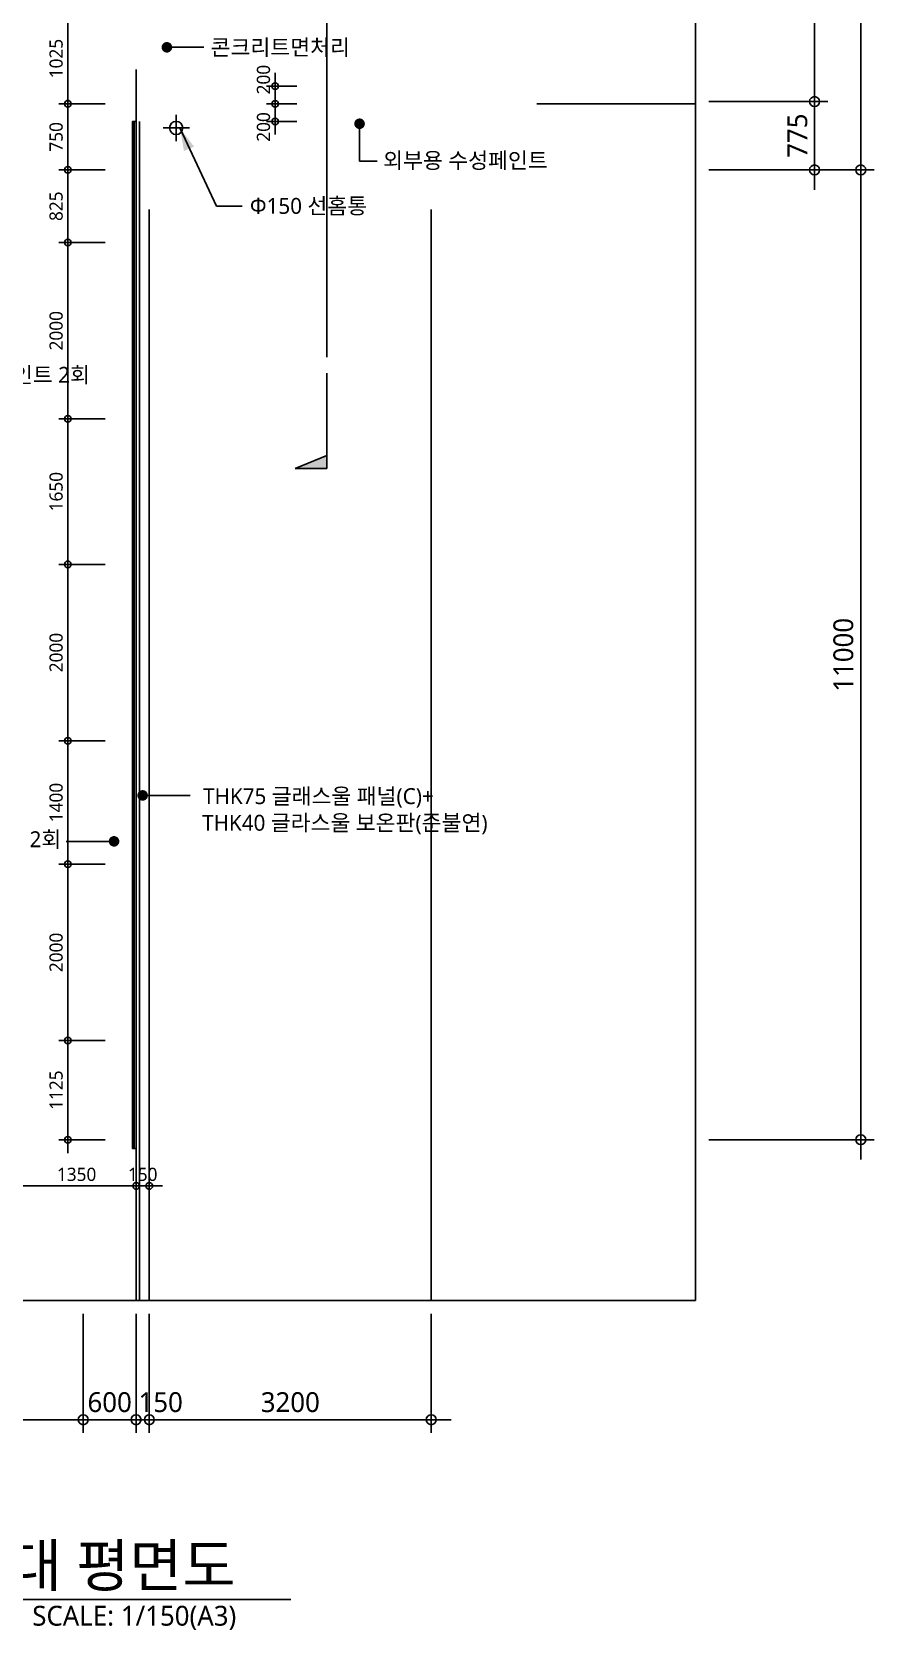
# Model space of a CAD drawing. Header units: millimetres. Extents: x -65167 to 413267, y -17142 to 66587.
# Drawn here: x 141031 to 150587, y 2627 to 20752 of the extents above; entities that cross this region are included whole.
import ezdxf
from ezdxf.enums import TextEntityAlignment as Align

# ---------------------------------------------------------------- set-up
doc = ezdxf.new("R2010")
doc.units = ezdxf.units.MM
doc.header["$LTSCALE"] = 75
doc.header["$MEASUREMENT"] = 0
doc.header["$PDSIZE"] = -10
doc.linetypes.add('CENTER', pattern=[2, 1.25, -0.25, 0.25, -0.25])
doc.layers.get('0').update_dxf_attribs({"linetype": 'CONTINUOUS'})
doc.layers.get('Defpoints').update_dxf_attribs({"color": 171, "linetype": 'CONTINUOUS'})
for name, color, linetype in [('CEN(ST)', 1, 'CENTER'), ('INS', 251, 'BATTING'), ('LED', 7, 'CONTINUOUS'), ('NDIM', 7, 'CONTINUOUS'), ('SYM', 7, 'CONTINUOUS'), ('TEXT', 3, 'CONTINUOUS'), ('TEXT(MIN)', 7, 'CONTINUOUS'), ('홈통', 6, 'CONTINUOUS')]:
    doc.layers.add(name, color=color, linetype=linetype)
doc.styles.add('CGS', font='cgse', dxfattribs={"bigfont": 'cgs'})
doc.styles.add('나눔바른고딕', font='NanumBarunGothic.ttf')
doc.linetypes.add('BATTING', pattern='A,0.0001,-0.1,[134,ltypeshp.shx,S=0.1,R=0,X=-0.1,Y=0],-0.2,[134,ltypeshp.shx,S=0.1,R=180,X=0.1,Y=0],-0.1', length=0.4001)
doc.dimstyles.new('NDIM 1200', dxfattribs={"dimscale": 75, "dimtxt": 3, "dimasz": 1, "dimexe": 2, "dimexo": 2, "dimgap": 1, "dimtad": 1, "dimdec": 0, "dimdsep": 46, "dimtxsty": 'CGS', "dimblk": 'DOT0', "dimcen": 1, "dimdle": 8, "dimclrd": 256, "dimclre": 256, "dimclrt": 256, "dimadec": 0, "dimazin": 0, "dimtfac": 1, "dimtdec": 0, "dimtix": 1, "dimtmove": 2, "dimatfit": 3, "dimldrblk": 'DOT0', "dimfxl": 1, "dimtolj": 1, "dimtzin": 0, "dimlwd": -1, "dimlwe": -1, "dimarcsym": 0})

# ---------------------------------------------------------------- blocks, each defined once
blk = doc.blocks.new('DOT0')
blk.add_line((-3, 0), (3, 0))
at = {"color": 6}
blk.add_circle((0, 0), 0.75, dxfattribs=at)
blk = doc.blocks.new('*D308')
at = {"layer": 'Defpoints', "color": 0, "ltscale": 0.4, "transparency": 16777216}
for p in [(130613, 6362), (141613, 6362), (130613, 5012)]:
    blk.add_point(p, dxfattribs=at)
at = {"layer": 'NDIM', "ltscale": 0.4, "transparency": 16777216}
for p, q in [((130613, 6212), (130613, 4862)), ((141613, 6212), (141613, 4862)), ((141538, 5012), (130688, 5012))]:
    blk.add_line(p, q, dxfattribs=at)
at = {"layer": 'NDIM', "ltscale": 0.4, "transparency": 16777216, "xscale": 75, "yscale": 75, "zscale": 75, "rotation": 180}
blk.add_blockref('DOT0', (130613, 5012), dxfattribs=at)
at = {"layer": 'NDIM', "ltscale": 0.4, "transparency": 16777216, "xscale": 75, "yscale": 75, "zscale": 75}
blk.add_blockref('DOT0', (141613, 5012), dxfattribs=at)
at = {"layer": 'NDIM', "ltscale": 0.4, "transparency": 16777216, "insert": (136113, 5210), "char_height": 225, "attachment_point": 5, "style": '나눔바른고딕'}
blk.add_mtext('\\A1;11000', dxfattribs=at)
blk = doc.blocks.new('*D310')
at = {"layer": 'Defpoints', "color": 0, "ltscale": 0.4, "transparency": 16777216}
for p in [(142213, 6362), (142363, 6362), (142363, 5012)]:
    blk.add_point(p, dxfattribs=at)
at = {"layer": 'NDIM', "ltscale": 0.4, "transparency": 16777216}
for p, q in [((142213, 6212), (142213, 4862)), ((142363, 6212), (142363, 4862)), ((142138, 5012), (142063, 5012)), ((142213, 5012), (142363, 5012)), ((142438, 5012), (142513, 5012))]:
    blk.add_line(p, q, dxfattribs=at)
at = {"layer": 'NDIM', "ltscale": 0.4, "transparency": 16777216, "xscale": 75, "yscale": 75, "zscale": 75}
blk.add_blockref('DOT0', (142213, 5012), dxfattribs=at)
at = {"layer": 'NDIM', "ltscale": 0.4, "transparency": 16777216, "xscale": 75, "yscale": 75, "zscale": 75, "rotation": 180}
blk.add_blockref('DOT0', (142363, 5012), dxfattribs=at)
at = {"layer": 'NDIM', "ltscale": 0.4, "transparency": 16777216, "insert": (142492, 5210), "char_height": 225, "attachment_point": 5, "style": '나눔바른고딕'}
blk.add_mtext('\\A1;150', dxfattribs=at)
blk = doc.blocks.new('*D311')
at = {"layer": 'Defpoints', "color": 0, "ltscale": 0.4, "transparency": 16777216}
for p in [(142363, 6362), (145562, 6362), (145562, 5012)]:
    blk.add_point(p, dxfattribs=at)
at = {"layer": 'NDIM', "ltscale": 0.4, "transparency": 16777216}
for p, q in [((142363, 6212), (142363, 4862)), ((145562, 6212), (145562, 4862)), ((142438, 5012), (145487, 5012))]:
    blk.add_line(p, q, dxfattribs=at)
at = {"layer": 'NDIM', "ltscale": 0.4, "transparency": 16777216, "xscale": 75, "yscale": 75, "zscale": 75, "rotation": 180}
blk.add_blockref('DOT0', (142363, 5012), dxfattribs=at)
at = {"layer": 'NDIM', "ltscale": 0.4, "transparency": 16777216, "xscale": 75, "yscale": 75, "zscale": 75}
blk.add_blockref('DOT0', (145562, 5012), dxfattribs=at)
at = {"layer": 'NDIM', "ltscale": 0.4, "transparency": 16777216, "insert": (143963, 5210), "char_height": 225, "attachment_point": 5, "style": '나눔바른고딕'}
blk.add_mtext('\\A1;3200', dxfattribs=at)
blk = doc.blocks.new('*D320')
at = {"layer": 'Defpoints', "color": 0, "ltscale": 0.4, "transparency": 16777216}
for p in [(148562, 35737), (148562, 19187), (150437, 19187)]:
    blk.add_point(p, dxfattribs=at)
at = {"layer": 'NDIM', "ltscale": 0.4, "transparency": 16777216}
for p, q in [((148712, 35737), (150587, 35737)), ((150437, 35662), (150437, 19262)), ((148712, 19187), (150587, 19187))]:
    blk.add_line(p, q, dxfattribs=at)
at = {"layer": 'NDIM', "ltscale": 0.4, "transparency": 16777216, "xscale": 75, "yscale": 75, "zscale": 75}
for p, rotation in [((150437, 35737), 90), ((150437, 19187), 270)]:
    blk.add_blockref('DOT0', p, dxfattribs=dict(at, rotation=rotation))
at = {"layer": 'NDIM', "ltscale": 0.4, "transparency": 16777216, "insert": (150240, 27462), "char_height": 225, "attachment_point": 5, "rotation": 90, "style": '나눔바른고딕'}
blk.add_mtext('\\A1;16550', dxfattribs=at)
blk = doc.blocks.new('*D324')
at = {"layer": 'Defpoints', "color": 0, "ltscale": 0.4, "transparency": 16777216}
for p in [(148562, 22737), (149912, 22737), (148562, 19962)]:
    blk.add_point(p, dxfattribs=at)
at = {"layer": 'NDIM', "ltscale": 0.4, "transparency": 16777216}
for p, q in [((148712, 22737), (150062, 22737)), ((149912, 20037), (149912, 22662)), ((148712, 19962), (150062, 19962))]:
    blk.add_line(p, q, dxfattribs=at)
at = {"layer": 'NDIM', "ltscale": 0.4, "transparency": 16777216, "xscale": 75, "yscale": 75, "zscale": 75}
for p, rotation in [((149912, 22737), 90), ((149912, 19962), 270)]:
    blk.add_blockref('DOT0', p, dxfattribs=dict(at, rotation=rotation))
at = {"layer": 'NDIM', "ltscale": 0.4, "transparency": 16777216, "insert": (149716, 21350), "char_height": 225, "attachment_point": 5, "rotation": 90, "style": '나눔바른고딕'}
blk.add_mtext('\\A1;2775', dxfattribs=at)
blk = doc.blocks.new('*D325')
at = {"layer": 'Defpoints', "color": 0, "ltscale": 0.4, "transparency": 16777216}
for p in [(148562, 19962), (149912, 19962), (148562, 19187)]:
    blk.add_point(p, dxfattribs=at)
at = {"layer": 'NDIM', "ltscale": 0.4, "transparency": 16777216}
for p, q in [((148712, 19962), (150062, 19962)), ((149912, 19262), (149912, 19887)), ((148712, 19187), (150062, 19187))]:
    blk.add_line(p, q, dxfattribs=at)
at = {"layer": 'NDIM', "ltscale": 0.4, "transparency": 16777216, "xscale": 75, "yscale": 75, "zscale": 75}
for p, rotation in [((149912, 19962), 90), ((149912, 19187), 270)]:
    blk.add_blockref('DOT0', p, dxfattribs=dict(at, rotation=rotation))
at = {"layer": 'NDIM', "ltscale": 0.4, "transparency": 16777216, "insert": (149718, 19575), "char_height": 225, "attachment_point": 5, "rotation": 90, "style": '나눔바른고딕'}
blk.add_mtext('\\A1;775', dxfattribs=at)
blk = doc.blocks.new('*D342')
at = {"layer": 'Defpoints', "color": 0, "ltscale": 0.4, "transparency": 16777216}
for p in [(141963, 20963), (141438, 19938), (141963, 19938)]:
    blk.add_point(p, dxfattribs=at)
at = {"layer": 'NDIM', "ltscale": 0.4, "transparency": 16777216}
for p, q in [((141863, 20963), (141338, 20963)), ((141438, 20913), (141438, 19988)), ((141863, 19938), (141338, 19938))]:
    blk.add_line(p, q, dxfattribs=at)
at = {"layer": 'NDIM', "ltscale": 0.4, "transparency": 16777216, "xscale": 50, "yscale": 50, "zscale": 50}
for p, rotation in [((141438, 20963), 90), ((141438, 19938), 270)]:
    blk.add_blockref('DOT0', p, dxfattribs=dict(at, rotation=rotation))
at = {"layer": 'NDIM', "ltscale": 0.4, "transparency": 16777216, "insert": (141306, 20450), "char_height": 150, "attachment_point": 5, "rotation": 90, "style": '나눔바른고딕'}
blk.add_mtext('\\A1;1025', dxfattribs=at)
blk = doc.blocks.new('A$C1AFB1B41')
at = {"layer": 'SYM'}
blk.add_hatch(color=256, dxfattribs=at).paths.add_polyline_path([(2000, 500), (1800, 0), (2000, 0)])
for p, q in [((2000, 500), (1800, 0)), ((2000, 0), (2000, 500)), ((0, 0), (250, 0)), ((500, 0), (2000, 0))]:
    blk.add_line(p, q, dxfattribs=at)
blk = doc.blocks.new('SDFEW')
at = {"layer": 'SYM'}
h = blk.add_hatch(color=256, dxfattribs=at)
h.paths.add_polyline_path([(-50, -3422), (375, -3846, -0.414214), (375, -2997)])
h.paths.add_polyline_path([(375, -3846), (799, -4270), (799, -4022, -0.198912)])
h.paths.add_polyline_path([(375, -2997, -0.198912), (799, -2822), (799, -2573)])
at = {"layer": 'Defpoints'}
blk.add_line((799, -1022), (799, 12533), dxfattribs=at)
at = {"layer": 'SYM'}
for p, q in [((799, -1322), (799, -1022)), ((799, -2822), (799, -1622)), ((799, -2573), (-50, -3422)), ((799, -4022), (799, -2822)), ((799, -4270), (-50, -3422)), ((799, -4270), (799, -4022))]:
    blk.add_line(p, q, dxfattribs=at)
blk.add_arc((799, -3422), 600, 90, 89.5643, dxfattribs=at)
at = {"layer": 'SYM', "xscale": 0.7200000000000014, "yscale": 0.7200000000000014, "zscale": 0.7200000000000014, "rotation": 90}
blk.add_blockref('A$C1AFB1B41', (799, 12533), dxfattribs=at)
blk = doc.blocks.new('*D821')
at = {"layer": 'Defpoints', "color": 0, "ltscale": 0.4, "transparency": 16777216}
for p in [(143791, 20137), (144138, 20137), (144138, 19937)]:
    blk.add_point(p, dxfattribs=at)
at = {"layer": 'NDIM', "ltscale": 0.4, "transparency": 16777216}
for p, q in [((144038, 20137), (143691, 20137)), ((144038, 19937), (143691, 19937)), ((143791, 19987), (143791, 20087))]:
    blk.add_line(p, q, dxfattribs=at)
at = {"layer": 'NDIM', "ltscale": 0.4, "transparency": 16777216, "xscale": 50, "yscale": 50, "zscale": 50}
for p, rotation in [((143791, 20137), 90), ((143791, 19937), 270)]:
    blk.add_blockref('DOT0', p, dxfattribs=dict(at, rotation=rotation))
at = {"layer": 'NDIM', "ltscale": 0.4, "transparency": 16777216, "insert": (143659, 20211), "char_height": 150, "attachment_point": 5, "rotation": 90, "style": '나눔바른고딕'}
blk.add_mtext('\\A1;200', dxfattribs=at)
blk = doc.blocks.new('*D822')
at = {"layer": 'Defpoints', "color": 0, "ltscale": 0.4, "transparency": 16777216}
for p in [(144138, 19937), (143791, 19737), (144138, 19737)]:
    blk.add_point(p, dxfattribs=at)
at = {"layer": 'NDIM', "ltscale": 0.4, "transparency": 16777216}
for p, q in [((144038, 19937), (143691, 19937)), ((143791, 19887), (143791, 19787)), ((144038, 19737), (143691, 19737))]:
    blk.add_line(p, q, dxfattribs=at)
at = {"layer": 'NDIM', "ltscale": 0.4, "transparency": 16777216, "xscale": 50, "yscale": 50, "zscale": 50}
for p, rotation in [((143791, 19937), 90), ((143791, 19737), 270)]:
    blk.add_blockref('DOT0', p, dxfattribs=dict(at, rotation=rotation))
at = {"layer": 'NDIM', "ltscale": 0.4, "transparency": 16777216, "insert": (143659, 19674), "char_height": 150, "attachment_point": 5, "rotation": 90, "style": '나눔바른고딕'}
blk.add_mtext('\\A1;200', dxfattribs=at)
blk = doc.blocks.new('*D845')
at = {"layer": 'Defpoints', "color": 0, "ltscale": 0.4, "transparency": 16777216}
for p in [(141438, 19937), (141963, 19937), (141963, 19187)]:
    blk.add_point(p, dxfattribs=at)
at = {"layer": 'NDIM', "ltscale": 0.4, "transparency": 16777216}
for p, q in [((141863, 19937), (141338, 19937)), ((141438, 19237), (141438, 19887)), ((141863, 19187), (141338, 19187))]:
    blk.add_line(p, q, dxfattribs=at)
at = {"layer": 'NDIM', "ltscale": 0.4, "transparency": 16777216, "xscale": 50, "yscale": 50, "zscale": 50}
for p, rotation in [((141438, 19937), 90), ((141438, 19187), 270)]:
    blk.add_blockref('DOT0', p, dxfattribs=dict(at, rotation=rotation))
at = {"layer": 'NDIM', "ltscale": 0.4, "transparency": 16777216, "insert": (141306, 19562), "char_height": 150, "attachment_point": 5, "rotation": 90, "style": '나눔바른고딕'}
blk.add_mtext('\\A1;750', dxfattribs=at)
blk = doc.blocks.new('*D846')
at = {"layer": 'Defpoints', "color": 0, "ltscale": 0.4, "transparency": 16777216}
for p in [(141963, 19187), (141438, 18363), (141963, 18363)]:
    blk.add_point(p, dxfattribs=at)
at = {"layer": 'NDIM', "ltscale": 0.4, "transparency": 16777216}
for p, q in [((141863, 19187), (141338, 19187)), ((141438, 19137), (141438, 18413)), ((141863, 18363), (141338, 18363))]:
    blk.add_line(p, q, dxfattribs=at)
at = {"layer": 'NDIM', "ltscale": 0.4, "transparency": 16777216, "xscale": 50, "yscale": 50, "zscale": 50}
for p, rotation in [((141438, 19187), 90), ((141438, 18363), 270)]:
    blk.add_blockref('DOT0', p, dxfattribs=dict(at, rotation=rotation))
at = {"layer": 'NDIM', "ltscale": 0.4, "transparency": 16777216, "insert": (141306, 18775), "char_height": 150, "attachment_point": 5, "rotation": 90, "style": '나눔바른고딕'}
blk.add_mtext('\\A1;825', dxfattribs=at)
blk = doc.blocks.new('*D847')
at = {"layer": 'Defpoints', "color": 0, "ltscale": 0.4, "transparency": 16777216}
for p in [(141438, 18363), (141963, 18363), (141963, 16363)]:
    blk.add_point(p, dxfattribs=at)
at = {"layer": 'NDIM', "ltscale": 0.4, "transparency": 16777216}
for p, q in [((141863, 18363), (141338, 18363)), ((141438, 16413), (141438, 18313)), ((141863, 16363), (141338, 16363))]:
    blk.add_line(p, q, dxfattribs=at)
at = {"layer": 'NDIM', "ltscale": 0.4, "transparency": 16777216, "xscale": 50, "yscale": 50, "zscale": 50}
for p, rotation in [((141438, 18363), 90), ((141438, 16363), 270)]:
    blk.add_blockref('DOT0', p, dxfattribs=dict(at, rotation=rotation))
at = {"layer": 'NDIM', "ltscale": 0.4, "transparency": 16777216, "insert": (141306, 17363), "char_height": 150, "attachment_point": 5, "rotation": 90, "style": '나눔바른고딕'}
blk.add_mtext('\\A1;2000', dxfattribs=at)
blk = doc.blocks.new('*D848')
at = {"layer": 'Defpoints', "color": 0, "ltscale": 0.4, "transparency": 16777216}
for p in [(141963, 16363), (141438, 14713), (141963, 14713)]:
    blk.add_point(p, dxfattribs=at)
at = {"layer": 'NDIM', "ltscale": 0.4, "transparency": 16777216}
for p, q in [((141863, 16363), (141338, 16363)), ((141438, 16313), (141438, 14763)), ((141863, 14713), (141338, 14713))]:
    blk.add_line(p, q, dxfattribs=at)
at = {"layer": 'NDIM', "ltscale": 0.4, "transparency": 16777216, "xscale": 50, "yscale": 50, "zscale": 50}
for p, rotation in [((141438, 16363), 90), ((141438, 14713), 270)]:
    blk.add_blockref('DOT0', p, dxfattribs=dict(at, rotation=rotation))
at = {"layer": 'NDIM', "ltscale": 0.4, "transparency": 16777216, "insert": (141306, 15538), "char_height": 150, "attachment_point": 5, "rotation": 90, "style": '나눔바른고딕'}
blk.add_mtext('\\A1;1650', dxfattribs=at)
blk = doc.blocks.new('*D849')
at = {"layer": 'Defpoints', "color": 0, "ltscale": 0.4, "transparency": 16777216}
for p in [(141438, 14713), (141963, 14713), (141963, 12713)]:
    blk.add_point(p, dxfattribs=at)
at = {"layer": 'NDIM', "ltscale": 0.4, "transparency": 16777216}
for p, q in [((141863, 14713), (141338, 14713)), ((141438, 12763), (141438, 14663)), ((141863, 12713), (141338, 12713))]:
    blk.add_line(p, q, dxfattribs=at)
at = {"layer": 'NDIM', "ltscale": 0.4, "transparency": 16777216, "xscale": 50, "yscale": 50, "zscale": 50}
for p, rotation in [((141438, 14713), 90), ((141438, 12713), 270)]:
    blk.add_blockref('DOT0', p, dxfattribs=dict(at, rotation=rotation))
at = {"layer": 'NDIM', "ltscale": 0.4, "transparency": 16777216, "insert": (141306, 13713), "char_height": 150, "attachment_point": 5, "rotation": 90, "style": '나눔바른고딕'}
blk.add_mtext('\\A1;2000', dxfattribs=at)
blk = doc.blocks.new('*D850')
at = {"layer": 'Defpoints', "color": 0, "ltscale": 0.4, "transparency": 16777216}
for p in [(141963, 12713), (141438, 11312), (141963, 11312)]:
    blk.add_point(p, dxfattribs=at)
at = {"layer": 'NDIM', "ltscale": 0.4, "transparency": 16777216}
for p, q in [((141863, 12713), (141338, 12713)), ((141438, 12663), (141438, 11362)), ((141863, 11312), (141338, 11312))]:
    blk.add_line(p, q, dxfattribs=at)
at = {"layer": 'NDIM', "ltscale": 0.4, "transparency": 16777216, "xscale": 50, "yscale": 50, "zscale": 50}
for p, rotation in [((141438, 12713), 90), ((141438, 11312), 270)]:
    blk.add_blockref('DOT0', p, dxfattribs=dict(at, rotation=rotation))
at = {"layer": 'NDIM', "ltscale": 0.4, "transparency": 16777216, "insert": (141306, 12012), "char_height": 150, "attachment_point": 5, "rotation": 90, "style": '나눔바른고딕'}
blk.add_mtext('\\A1;1400', dxfattribs=at)
blk = doc.blocks.new('*D851')
at = {"layer": 'Defpoints', "color": 0, "ltscale": 0.4, "transparency": 16777216}
for p in [(141438, 11312), (141963, 11312), (141963, 9312)]:
    blk.add_point(p, dxfattribs=at)
at = {"layer": 'NDIM', "ltscale": 0.4, "transparency": 16777216}
for p, q in [((141863, 11312), (141338, 11312)), ((141438, 9362), (141438, 11262)), ((141863, 9312), (141338, 9312))]:
    blk.add_line(p, q, dxfattribs=at)
at = {"layer": 'NDIM', "ltscale": 0.4, "transparency": 16777216, "xscale": 50, "yscale": 50, "zscale": 50}
for p, rotation in [((141438, 11312), 90), ((141438, 9312), 270)]:
    blk.add_blockref('DOT0', p, dxfattribs=dict(at, rotation=rotation))
at = {"layer": 'NDIM', "ltscale": 0.4, "transparency": 16777216, "insert": (141306, 10312), "char_height": 150, "attachment_point": 5, "rotation": 90, "style": '나눔바른고딕'}
blk.add_mtext('\\A1;2000', dxfattribs=at)
blk = doc.blocks.new('*D852')
at = {"layer": 'Defpoints', "color": 0, "ltscale": 0.4, "transparency": 16777216}
for p in [(141963, 9312), (141438, 8187), (141963, 8187)]:
    blk.add_point(p, dxfattribs=at)
at = {"layer": 'NDIM', "ltscale": 0.4, "transparency": 16777216}
for p, q in [((141863, 9312), (141338, 9312)), ((141438, 9262), (141438, 8237)), ((141863, 8187), (141338, 8187))]:
    blk.add_line(p, q, dxfattribs=at)
at = {"layer": 'NDIM', "ltscale": 0.4, "transparency": 16777216, "xscale": 50, "yscale": 50, "zscale": 50}
for p, rotation in [((141438, 9312), 90), ((141438, 8187), 270)]:
    blk.add_blockref('DOT0', p, dxfattribs=dict(at, rotation=rotation))
at = {"layer": 'NDIM', "ltscale": 0.4, "transparency": 16777216, "insert": (141306, 8750), "char_height": 150, "attachment_point": 5, "rotation": 90, "style": '나눔바른고딕'}
blk.add_mtext('\\A1;1125', dxfattribs=at)
blk = doc.blocks.new('_Dot')
at = {"color": 0, "linetype": 'ByBlock', "lineweight": -2}
blk.add_line((-0.5, 0), (-1, 0), dxfattribs=at)
at = {"color": 0, "linetype": 'ByBlock', "const_width": 0.5}
blk.add_lwpolyline([(-0.25, 0, 1), (0.25, 0, 1)], format="xyb", close=True, dxfattribs=at)
blk = doc.blocks.new('*D867')
at = {"layer": 'Defpoints', "color": 0, "ltscale": 0.4, "transparency": 16777216}
for p in [(148562, 19187), (150437, 19187), (148562, 8188)]:
    blk.add_point(p, dxfattribs=at)
at = {"layer": 'NDIM', "ltscale": 0.4, "transparency": 16777216}
for p, q in [((148712, 19187), (150587, 19187)), ((150437, 8263), (150437, 19112)), ((148712, 8188), (150587, 8188))]:
    blk.add_line(p, q, dxfattribs=at)
at = {"layer": 'NDIM', "ltscale": 0.4, "transparency": 16777216, "xscale": 75, "yscale": 75, "zscale": 75}
for p, rotation in [((150437, 19187), 90), ((150437, 8188), 270)]:
    blk.add_blockref('DOT0', p, dxfattribs=dict(at, rotation=rotation))
at = {"layer": 'NDIM', "ltscale": 0.4, "transparency": 16777216, "insert": (150240, 13687), "char_height": 225, "attachment_point": 5, "rotation": 90, "style": '나눔바른고딕'}
blk.add_mtext('\\A1;11000', dxfattribs=at)
blk = doc.blocks.new('*D890')
at = {"layer": 'Defpoints', "color": 0, "ltscale": 0.4, "transparency": 16777216}
for p in [(142213, 8188), (142363, 8188), (142363, 7663)]:
    blk.add_point(p, dxfattribs=at)
at = {"layer": 'NDIM', "ltscale": 0.4, "transparency": 16777216}
for p, q in [((142213, 8088), (142213, 7563)), ((142363, 8088), (142363, 7563)), ((142163, 7663), (142113, 7663)), ((142213, 7663), (142363, 7663)), ((142413, 7663), (142463, 7663))]:
    blk.add_line(p, q, dxfattribs=at)
at = {"layer": 'NDIM', "ltscale": 0.4, "transparency": 16777216, "xscale": 50, "yscale": 50, "zscale": 50}
blk.add_blockref('DOT0', (142213, 7663), dxfattribs=at)
at = {"layer": 'NDIM', "ltscale": 0.4, "transparency": 16777216, "xscale": 50, "yscale": 50, "zscale": 50, "rotation": 180}
blk.add_blockref('DOT0', (142363, 7663), dxfattribs=at)
at = {"layer": 'NDIM', "ltscale": 0.4, "transparency": 16777216, "insert": (142288, 7794), "char_height": 150, "attachment_point": 5, "style": '나눔바른고딕'}
blk.add_mtext('\\A1;150', dxfattribs=at)
blk = doc.blocks.new('A$C64A97E52')
at = {"layer": '홈통', "color": 1}
for p, q in [((200, 450), (200, -50)), ((450, 200), (-50, 200))]:
    blk.add_line(p, q, dxfattribs=at)
at = {"layer": '홈통', "ltscale": 0.1}
blk.add_circle((200, 200), 125, dxfattribs=at)
blk = doc.blocks.new('*D1331')
at = {"layer": 'Defpoints', "color": 0, "ltscale": 0.4, "transparency": 16777216}
for p in [(140863, 8188), (142213, 8188), (142213, 7663)]:
    blk.add_point(p, dxfattribs=at)
at = {"layer": 'NDIM', "ltscale": 0.4, "transparency": 16777216}
for p, q in [((140863, 8088), (140863, 7563)), ((142213, 8088), (142213, 7563)), ((140913, 7663), (142163, 7663))]:
    blk.add_line(p, q, dxfattribs=at)
at = {"layer": 'NDIM', "ltscale": 0.4, "transparency": 16777216, "xscale": 50, "yscale": 50, "zscale": 50, "rotation": 180}
blk.add_blockref('DOT0', (140863, 7663), dxfattribs=at)
at = {"layer": 'NDIM', "ltscale": 0.4, "transparency": 16777216, "xscale": 50, "yscale": 50, "zscale": 50}
blk.add_blockref('DOT0', (142213, 7663), dxfattribs=at)
at = {"layer": 'NDIM', "ltscale": 0.4, "transparency": 16777216, "insert": (141538, 7794), "char_height": 150, "attachment_point": 5, "style": '나눔바른고딕'}
blk.add_mtext('\\A1;1350', dxfattribs=at)
blk = doc.blocks.new('*D1338')
at = {"layer": 'Defpoints', "color": 0, "ltscale": 0.4, "transparency": 16777216}
for p in [(141613, 6362), (142213, 6362), (142213, 5012)]:
    blk.add_point(p, dxfattribs=at)
at = {"layer": 'NDIM', "ltscale": 0.4, "transparency": 16777216}
for p, q in [((141613, 6212), (141613, 4862)), ((142213, 6212), (142213, 4862)), ((141538, 5012), (141463, 5012)), ((141613, 5012), (142213, 5012)), ((142288, 5012), (142363, 5012))]:
    blk.add_line(p, q, dxfattribs=at)
at = {"layer": 'NDIM', "ltscale": 0.4, "transparency": 16777216, "xscale": 75, "yscale": 75, "zscale": 75}
blk.add_blockref('DOT0', (141613, 5012), dxfattribs=at)
at = {"layer": 'NDIM', "ltscale": 0.4, "transparency": 16777216, "xscale": 75, "yscale": 75, "zscale": 75, "rotation": 180}
blk.add_blockref('DOT0', (142213, 5012), dxfattribs=at)
at = {"layer": 'NDIM', "ltscale": 0.4, "transparency": 16777216, "insert": (141913, 5210), "char_height": 225, "attachment_point": 5, "style": '나눔바른고딕'}
blk.add_mtext('\\A1;600', dxfattribs=at)

msp = doc.modelspace()

# ---------------------------------------------------------------- linework, layer by layer
at = {"ltscale": 10000}
for p, q in [((143418.3, 18776.5), (143126.6, 18776.5)), ((142828.4, 12092.6), (142287.5, 12092.6)), ((141419.5, 11571.7), (141962.5, 11571.7))]:
    msp.add_line(p, q, dxfattribs=at)
at = {"layer": 'CEN(ST)', "ltscale": 10000}
for p, q in [((142212.5, 20324), (142212.5, 6362.5)), ((146762.5, 19937.5), (148562.5, 19937.5)), ((142362.5, 18737.5), (142362.5, 6362.5)), ((145562.5, 18737.5), (145562.5, 6362.5))]:
    msp.add_line(p, q, dxfattribs=at)
at = {"layer": 'Defpoints', "ltscale": 10000}
msp.add_lwpolyline([(148562.5, 6362.5), (128362.5, 6362.5), (128362.5, 37837.5), (148562.5, 37837.5)], close=True, dxfattribs=at)
at = {"layer": 'INS', "ltscale": 0.65}
msp.add_line((142192.5, 19737.5), (142192.5, 8087.5), dxfattribs=at)
at = {"layer": 'INS', "linetype": 'Continuous', "ltscale": 1.2}
msp.add_lwpolyline([(142212.5, 19737.5), (142172.5, 19737.5), (142172.5, 8087.5), (142212.5, 8087.5), (142212.5, 16937.5)], dxfattribs=at)
at = {"layer": 'INS', "ltscale": 1.2}
msp.add_lwpolyline([(142250, 19737.5), (142250, 6362.5)], dxfattribs=at)
at = {"layer": 'LED'}
msp.add_lwpolyline([(142713.9, 19655.4), (143126.6, 18776.5)], dxfattribs=at)
msp.add_solid([(142713.9, 19655.4), (142870.7, 19450.9), (142756, 19401.2)], dxfattribs=at)
at = {"layer": 'NDIM', "ltscale": 10000}
msp.add_lwpolyline([(142682.5, 20577.5), (142982.4, 20577.5)], dxfattribs=at)
at = {"layer": 'SYM'}
msp.add_line((132838.4, 2974.2), (143969.2, 2974.2), dxfattribs=at)

# ---------------------------------------------------------------- block references
at = {"xscale": -1, "rotation": 180}
msp.add_blockref('SDFEW', (143578.4, 29775.1), dxfattribs=at)
at = {"xscale": -0.6, "yscale": 0.6, "zscale": 0.6, "rotation": 90}
msp.add_blockref('A$C64A97E52', (142788.4, 19782.5), dxfattribs=at)
at = {"layer": 'NDIM', "ltscale": 10000, "yscale": 120, "zscale": 120}
for p, xscale, rotation in [((142562.5, 20577.5), 120, 180), ((142287.5, 12092.6), -120, 359.9999999999992)]:
    msp.add_blockref('_Dot', p, dxfattribs=dict(at, xscale=xscale, rotation=rotation))
at = {"layer": 'NDIM', "ltscale": 10000, "xscale": 120, "yscale": 120, "zscale": 120}
msp.add_blockref('_Dot', (141962.5, 11571.7), dxfattribs=at)

# ---------------------------------------------------------------- texts
at = {"layer": 'TEXT', "style": '나눔바른고딕'}
msp.add_text('계단실A 지상4~5층 확대 평면도', height=480, dxfattribs=at).set_placement((143341, 3359.6), align=Align.MIDDLE_RIGHT)
msp.add_text('SCALE: 1/150(A3)', height=225, dxfattribs=at).set_placement((143349.7, 2901.4), align=Align.TOP_RIGHT)
at = {"layer": 'TEXT(MIN)', "style": '나눔바른고딕'}
for s, p in [('콘크리트면처리', (144639.4, 20577.5)), ('Φ150 선홈통', (144834.6, 18778.8)), ('시멘트몰탈 위 수성페인트 2회', (141688.2, 16863)), ('석고보드 위 수성페인트 2회', (141364.1, 11595.6))]:
    msp.add_text(s, height=180, dxfattribs=at).set_placement(p, align=Align.MIDDLE_RIGHT)
msp.add_text('외부용 수성페인트', height=180, rotation=360, dxfattribs=at).set_placement((145016.5, 19294.3), align=Align.MIDDLE_LEFT)
for s, p in [('THK75 글래스울 패널(C)+', (142973.4, 12084.3)), ('THK40 글라스울 보온판(준불연)', (142962.8, 11782.4))]:
    msp.add_text(s, height=180, dxfattribs=at).set_placement(p, align=Align.MIDDLE_LEFT)

# ---------------------------------------------------------------- dimensions: what is measured, and where the dimension line sits
at = {"layer": 'NDIM', "ltscale": 0.4}
for base, p1, p2, angle, override, picture, middle in [((150437.5, 19187.5), (148562.5, 35737.5), (148562.5, 19187.5), 270, {"dimtxsty": '나눔바른고딕'}, '*D320', (150240.2, 27462.5)), ((149912.5, 22737.5), (148562.5, 19962.5), (148562.5, 22737.5), 90, {"dimtxsty": '나눔바른고딕'}, '*D324', (149715.8, 21350)), ((141437.5, 19937.5), (141962.5, 20962.5), (141962.5, 19937.5), 90, {"dimscale": 50, "dimtxsty": '나눔바른고딕'}, '*D342', (141306.1, 20450)), ((149912.5, 19962.5), (148562.5, 19187.5), (148562.5, 19962.5), 90, {"dimtxsty": '나눔바른고딕'}, '*D325', (149718, 19575)), ((141437.5, 19937.5), (141962.5, 19187.5), (141962.5, 19937.5), 270, {"dimscale": 50, "dimtxsty": '나눔바른고딕'}, '*D845', (141306.1, 19562.5)), ((150437.5, 19187.5), (148562.5, 8187.5), (148562.5, 19187.5), 90, {"dimtxsty": '나눔바른고딕'}, '*D867', (150240.3, 13687.5)), ((141437.5, 18362.5), (141962.5, 19187.5), (141962.5, 18362.5), 90, {"dimscale": 50, "dimtxsty": '나눔바른고딕'}, '*D846', (141306.4, 18775)), ((141437.5, 18362.5), (141962.5, 16362.5), (141962.5, 18362.5), 270, {"dimscale": 50, "dimtxsty": '나눔바른고딕'}, '*D847', (141306.1, 17362.5)), ((141437.5, 14712.5), (141962.5, 16362.5), (141962.5, 14712.5), 90, {"dimscale": 50, "dimtxsty": '나눔바른고딕'}, '*D848', (141305.9, 15537.5)), ((141437.5, 14712.5), (141962.5, 12712.5), (141962.5, 14712.5), 270, {"dimscale": 50, "dimtxsty": '나눔바른고딕'}, '*D849', (141306.1, 13712.5)), ((141437.5, 11312.5), (141962.5, 12712.5), (141962.5, 11312.5), 90, {"dimscale": 50, "dimtxsty": '나눔바른고딕'}, '*D850', (141306.1, 12012.5)), ((141437.5, 11312.5), (141962.5, 9312.5), (141962.5, 11312.5), 270, {"dimscale": 50, "dimtxsty": '나눔바른고딕'}, '*D851', (141306.1, 10312.5)), ((141437.5, 8187.5), (141962.5, 9312.5), (141962.5, 8187.5), 90, {"dimscale": 50, "dimtxsty": '나눔바른고딕'}, '*D852', (141306.4, 8750)), ((142212.5, 7662.5), (140862.5, 8187.5), (142212.5, 8187.5), 180, {"dimscale": 50, "dimtxsty": '나눔바른고딕'}, '*D1331', (141537.5, 7794.1)), ((142362.5, 7662.5), (142212.5, 8187.5), (142362.5, 8187.5), 180, {"dimscale": 50, "dimtxsty": '나눔바른고딕'}, '*D890', (142287.5, 7793.9)), ((130612.5, 5012.5), (141612.5, 6362.5), (130612.5, 6362.5), 180, {"dimtxsty": '나눔바른고딕'}, '*D308', (136112.5, 5209.7))]:
    dim = msp.add_linear_dim(base=base, p1=p1, p2=p2, angle=angle, dimstyle='NDIM 1200', override=override, dxfattribs=at)
    dim.commit()
    dim.dimension.update_dxf_attribs({"geometry": picture, "text_midpoint": middle})
for base, p2, angle, picture, middle in [((143791, 20137.5), (144138.3, 20137.5), 90, '*D821', (143659, 20211)), ((143791, 19737.5), (144138.3, 19737.5), 270, '*D822', (143659, 19674.3))]:
    dim = msp.add_linear_dim(base=base, p1=(144138.3, 19937.5), p2=p2, angle=angle, dimstyle='NDIM 1200', override={"dimscale": 50, "dimtxsty": '나눔바른고딕'}, dxfattribs=at)
    dim.commit()
    dim.dimension.update_dxf_attribs({"geometry": picture, "text_midpoint": middle, "dimtype": 160})
for base, p1, p2, picture, middle in [((142212.5, 5012.5), (141612.5, 6362.5), (142212.5, 6362.5), '*D1338', (141912.5, 5209.8)), ((145562.5, 5012.5), (142362.5, 6362.5), (145562.5, 6362.5), '*D311', (143962.5, 5209.8))]:
    dim = msp.add_linear_dim(base=base, p1=p1, p2=p2, dimstyle='NDIM 1200', override={"dimtxsty": '나눔바른고딕'}, dxfattribs=at)
    dim.commit()
    dim.dimension.update_dxf_attribs({"geometry": picture, "text_midpoint": middle})
dim = msp.add_linear_dim(base=(142362.5, 5012.5), p1=(142212.5, 6362.5), p2=(142362.5, 6362.5), dimstyle='NDIM 1200', override={"dimtxsty": '나눔바른고딕'}, dxfattribs=at)
dim.commit()
dim.dimension.update_dxf_attribs({"geometry": '*D310', "text_midpoint": (142491.7, 5209.7), "dimtype": 160})

# ---------------------------------------------------------------- leaders
at = {"layer": 'NDIM', "ltscale": 10000}
msp.add_leader([(144749.1, 19710.5), (144749.1, 19284.7), (144949.1, 19284.7)], dimstyle='NDIM 1200', override={"dimscale": 120, "dimasz": 1, "dimgap": 1, "dimtad": 0, "dimldrblk": 'Dot'}, dxfattribs=at)

doc.saveas('drawing.dxf')
